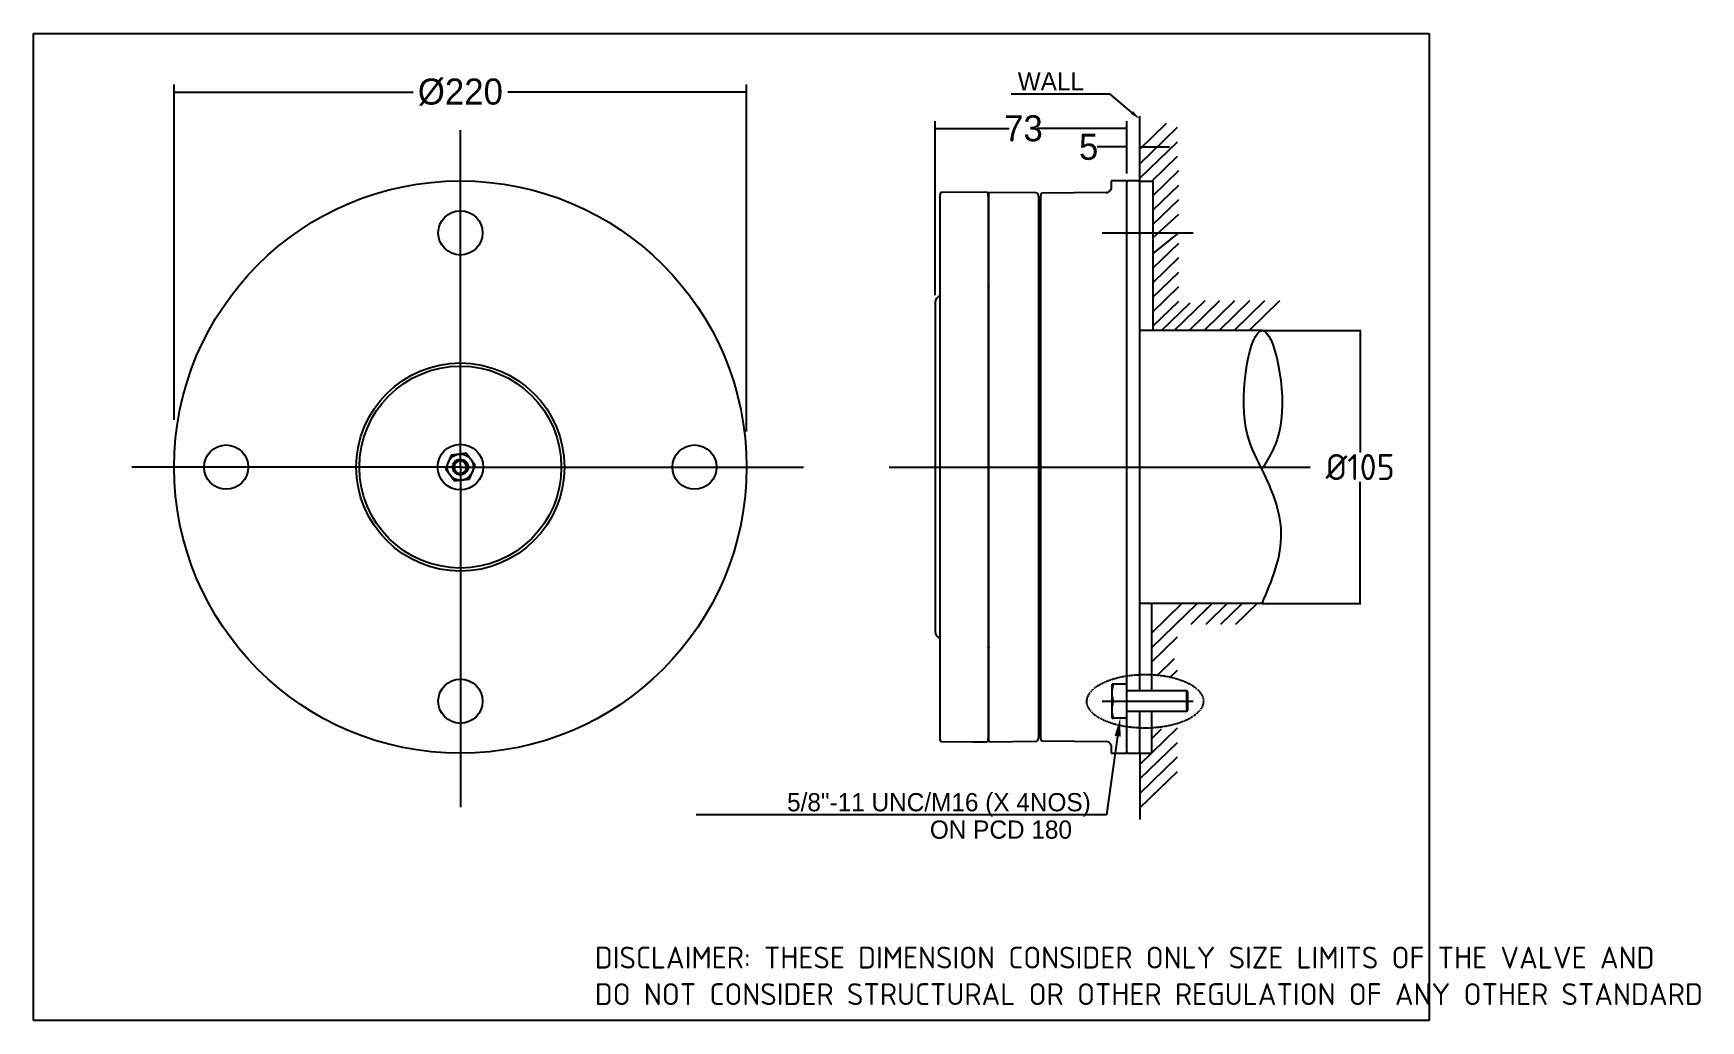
# Model space of a CAD drawing. Header units: millimetres. Extents: x -492 to 148, y 115 to 494.
import ezdxf
from ezdxf.lldxf.tags import DXFTag

# ---------------------------------------------------------------- set-up
doc = ezdxf.new("R2010")
doc.units = ezdxf.units.MM
doc.linetypes.add('CENTER', pattern=[0.6, 0.375, -0.075, 0.075, -0.075])
for name, color, linetype in [('ABV-OPV_BLAST_CU', 7, 'Continuous'), ('ABVP_MAIN_PLASTI', 7, 'Continuous'), ('ABVP_PLASTIC_HOS', 7, 'Continuous'), ('CARBON_FILTER_HO', 7, 'Continuous'), ('Default', 7, 'Continuous'), ('DEFAULT_1', 7, 'CENTER'), ('GASKET_ABVP_HOUS', 7, 'Continuous'), ('M6_HEX_NUT', 7, 'Continuous'), ('O-RING_FOR_ABV_3', 7, 'Continuous'), ('OP_VALVE_MOUNTIN', 7, 'Continuous'), ('STUD_FOR_ABVP_MA', 7, 'Continuous'), ('WASHER_FOR_ABV-5', 7, 'Continuous')]:
    doc.layers.add(name, color=color, linetype=linetype)
doc.styles.add('SEACAD_Solid_Edge_ANSI', font='seans.ttf')
doc.styles.add('SEACAD_Solid_Edge_ISOB', font='seisobd.ttf')
tags = doc.linetypes.add('CENTER2', pattern=[28.575, 19.05, -3.175, 3.175, -3.175]).pattern_tags.tags
tags[10:11] = [DXFTag(74, 4), DXFTag(75, 0), DXFTag(340, '0'), DXFTag(46, 0.0), DXFTag(50, 0.0), DXFTag(44, 0.0), DXFTag(45, 0.0)]
tags[8:9] = [DXFTag(74, 4), DXFTag(75, 0), DXFTag(340, '0'), DXFTag(46, 0.0), DXFTag(50, 0.0), DXFTag(44, 0.0), DXFTag(45, 0.0)]
tags[6:7] = [DXFTag(74, 4), DXFTag(75, 0), DXFTag(340, '0'), DXFTag(46, 0.0), DXFTag(50, 0.0), DXFTag(44, 0.0), DXFTag(45, 0.0)]
tags[4:5] = [DXFTag(74, 4), DXFTag(75, 0), DXFTag(340, '0'), DXFTag(46, 0.0), DXFTag(50, 0.0), DXFTag(44, 0.0), DXFTag(45, 0.0)]
doc.dimstyles.get("Standard").update_dxf_attribs({"dimtxt": 0.18, "dimasz": 0.18, "dimexe": 0.18, "dimexo": 0.0625, "dimgap": 0.09, "dimtad": 0, "dimtih": 1, "dimtoh": 1, "dimdec": 4, "dimzin": 0, "dimdsep": 46, "dimtxsty": 'Standard', "dimcen": 0.09, "dimadec": 0, "dimazin": 0, "dimtfac": 1, "dimtdec": 4, "dimtofl": 0, "dimtmove": 0, "dimatfit": 3, "dimfxl": 1, "dimtolj": 1, "dimtzin": 0, "dimarcsym": 0})

# ---------------------------------------------------------------- blocks, each defined once
blk = doc.blocks.new('_SE_FILLED')
at = {"color": 0}
blk.add_line((0, 0), (-1, 0), dxfattribs=at)
blk.add_solid([(0, 0), (-1, -0.1665), (-1, 0.1665), (0, 0)], dxfattribs=at)
blk = doc.blocks.new('*D106')
at = {"layer": 'Default', "color": 0, "lineweight": -2}
for p, q in [((-20.01, 379.83), (17.81, 379.83)), ((17.63, 379.65), (17.63, 332.95)), ((17.63, 275.01), (17.63, 321.71)), ((-20.01, 274.83), (17.81, 274.83))]:
    blk.add_line(p, q, dxfattribs=at)
at = {"layer": 'Default', "color": 0}
for points in [[(17.66, 379.65), (17.6, 379.65), (17.63, 379.83)], [(17.6, 275.01), (17.66, 275.01), (17.63, 274.83)]]:
    blk.add_solid(points, dxfattribs=at)
at = {"layer": 'Defpoints', "color": 0}
for p in [(-20.08, 379.83), (-20.08, 274.83), (17.63, 274.83)]:
    blk.add_point(p, dxfattribs=at)
at = {"layer": 'Default', "color": 0, "insert": (17.63, 327.33), "char_height": 7, "attachment_point": 5, "style": 'SEACAD_Solid_Edge_ISOB'}
blk.add_mtext('\\A1;\\A1;{\\H1.428571x;%%c105}', dxfattribs=at)

msp = doc.modelspace()

# ---------------------------------------------------------------- linework, layer by layer
for p, q in [((-492.33364, 494.02876), (44.11862, 494.02876)), ((-492.33364, 114.55857), (-492.33364, 494.02876)), ((44.11862, 494.02876), (44.11862, 114.55857)), ((-67.06245, 437.18439), (-67.06245, 462.18439)), ((-67.06245, 449.48143), (-56.76129, 459.456)), ((-67.06245, 443.91352), (-52.56245, 457.95382)), ((-67.06245, 438.34562), (-52.56245, 452.38591)), ((-62.56245, 437.13505), (-52.56245, 446.81801)), ((-67.06245, 437.19135), (-62.06245, 437.19135)), ((-62.06245, 431.57411), (-52.06245, 441.25707)), ((-62.06245, 437.19135), (-62.06245, 417.38805)), ((-62.06245, 426.0062), (-52.06245, 435.68917)), ((-62.06245, 420.52401), (-52.06245, 430.12126)), ((-62.06245, 415.38516), (-52.06245, 424.55336)), ((-62.06245, 409.30249), (-52.10796, 417.38805)), ((-62.06245, 417.38805), (-62.06245, 379.83051)), ((-62.06245, 403.73459), (-52.06245, 413.41755)), ((-62.06245, 398.16668), (-52.06245, 407.84964)), ((-62.06245, 392.59878), (-52.06245, 402.28174)), ((-62.06245, 387.03087), (-52.06245, 396.71384)), ((-62.06245, 381.46297), (-52.06245, 391.14593)), ((-53.85137, 379.83099), (-42.02175, 391.28557)), ((-48.10116, 379.83099), (-36.27154, 391.28557)), ((-42.35095, 379.83099), (-30.52133, 391.28557)), ((-36.60074, 379.83099), (-24.77112, 391.28557)), ((-30.85054, 379.83099), (-19.02091, 391.28557)), ((-25.10033, 379.83099), (-13.2707, 391.28557)), ((-58.71111, 379.83055), (-47.77195, 390.4229)), ((-20.07616, 379.83106), (-67.06245, 379.83044)), ((-20.07616, 274.83061), (-67.06245, 274.83122)), ((-62.60815, 274.83117), (-62.60815, 241.33083)), ((-62.60815, 263.47323), (-50.87849, 274.83101)), ((-62.60815, 257.7964), (-45.01585, 274.83095)), ((-47.38042, 266.97344), (-39.26564, 274.83095)), ((-42.15349, 272.03466), (-39.26564, 274.83095)), ((-41.63021, 266.97344), (-33.51543, 274.83095)), ((-35.88001, 266.97344), (-27.76522, 274.83095)), ((-30.1298, 266.97344), (-22.01502, 274.83095)), ((-62.60815, 252.33742), (-52.60815, 262.02038)), ((-60.32991, 247.38953), (-53.76127, 253.74992)), ((-55.37387, 246.62054), (-52.60815, 249.29858)), ((-62.56632, 241.33083), (-72.06245, 241.33083)), ((-48.56632, 240.83074), (-49.06632, 241.33083)), ((-62.56632, 233.33083), (-72.06245, 233.33083)), ((-62.60815, 233.33083), (-62.60815, 217.344)), ((-48.56632, 233.83093), (-49.06632, 233.33083)), ((-67.06171, 213.03828), (-52.6014, 227.04013)), ((-62.60815, 222.91191), (-58.68082, 226.71473)), ((-67.06171, 207.47037), (-52.6014, 221.47223)), ((-69.60815, 217.344), (-62.60815, 217.344)), ((-67.06171, 217.35717), (-67.06171, 191.90247)), ((-67.06171, 201.90247), (-52.6014, 215.90432)), ((-67.06171, 201.90247), (-52.6014, 215.90432)), ((-67.06171, 196.33456), (-52.6014, 210.33642)), ((-62.6014, 200.65346), (-52.6014, 210.33642)), ((44.11862, 114.55857), (-492.33364, 114.55857))]:
    msp.add_line(p, q)
at = {"lineweight": -2}
for p, q in [((-86.51637, 470.69388), (-116.51637, 470.69388)), ((-78.51637, 470.69388), (-86.51637, 470.69388)), ((-70.12194, 463.62399), (-78.51637, 470.69388)), ((-75.60544, 223.90106), (-79.92833, 193.62381)), ((-83.92833, 193.62381), (-237.595, 193.62381)), ((-79.92833, 193.62381), (-83.92833, 193.62381))]:
    msp.add_line(p, q, dxfattribs=at)
at = {"linetype": 'Continuous'}
for p, q in [((-77.16576, 243.83078), (-77.74632, 243.83074)), ((-77.74632, 230.83074), (-77.74632, 243.83074)), ((-72.06632, 243.83078), (-77.16576, 243.83078)), ((-49.06632, 241.33083), (-62.56632, 241.33083)), ((-49.06632, 233.33083), (-49.06632, 241.33083)), ((-48.56632, 233.83093), (-48.56632, 240.83074)), ((-77.74632, 230.83074), (-77.16576, 230.83078)), ((-72.06632, 230.83078), (-77.16576, 230.83078)), ((-49.06632, 233.33083), (-62.56632, 233.33083))]:
    msp.add_line(p, q, dxfattribs=at)
msp.add_spline([(-20.07616, 274.83061), (-12.71246, 301.94238), (-20.11889, 326.55018), (-26.35398, 342.55018), (-20.07616, 379.83106), (-13.11889, 342.55018), (-20.11889, 326.55018)], degree=3)
for points, knots in [([(-77.74632, 240.58081), (-77.74632, 241.13082), (-77.63398, 242.23687), (-77.34099, 243.30511), (-77.16576, 243.83078)], [0, 0, 0, 0, 0.498142699, 1, 1, 1, 1]), ([(-77.16576, 237.33083), (-77.34098, 237.85651), (-77.63378, 238.92478), (-77.74632, 240.0308), (-77.74632, 240.58081)], [0, 0, 0, 0, 0.501855882, 1, 1, 1, 1]), ([(-77.74632, 234.08081), (-77.74632, 234.63083), (-77.63398, 235.7369), (-77.34099, 236.80515), (-77.16576, 237.33083)], [0, 0, 0, 0, 0.498142909, 1, 1, 1, 1]), ([(-77.16576, 230.83078), (-77.34098, 231.35646), (-77.63378, 232.42475), (-77.74632, 233.53079), (-77.74632, 234.08081)], [0, 0, 0, 0, 0.501855672, 1, 1, 1, 1])]:
    msp.add_open_spline(points, degree=3, knots=knots, dxfattribs=at)
for points in [[(-69.69248, 464.1339), (-67.06245, 461.04726), (-70.55139, 463.11408)], [(-76.7604, 224.06596), (-74.61604, 230.83078), (-74.45049, 223.73616)]]:
    msp.add_solid(points)
at = {"layer": 'ABV-OPV_BLAST_CU', "color": 7, "linetype": 'Continuous'}
for radius in [40, 38.8]:
    msp.add_circle((-328.21449, 327.33083), radius, dxfattribs=at)
at = {"layer": 'ABVP_MAIN_PLASTI', "color": 7, "linetype": 'Continuous'}
for p, q in [((-72.06245, 437.33083), (-78.06245, 437.27847)), ((-78.06245, 437.27847), (-78.06245, 434.21449)), ((-72.06245, 217.33083), (-72.06245, 437.33083)), ((-105.06245, 432.09692), (-105.06245, 431.68676)), ((-105.06245, 359.54966), (-105.06245, 431.68676)), ((-80.045, 432.8109), (-104.56682, 432.5969)), ((-105.06245, 307.04719), (-105.06245, 359.54966)), ((-105.06245, 295.11201), (-105.06245, 307.04719)), ((-105.06245, 222.9749), (-105.06245, 295.11201)), ((-105.06245, 222.9749), (-105.06245, 222.56475)), ((-104.56682, 222.06477), (-80.045, 221.85077)), ((-78.06245, 220.44718), (-78.06245, 217.38319)), ((-78.06245, 217.38319), (-72.06245, 217.33083))]:
    msp.add_line(p, q, dxfattribs=at)
for centre, radius, start, end in [((-104.56245, 432.09692), 0.5, 90.5, 180), ((-80.09138, 434.97835), 2.16795, 271.22570263, 339.36932164), ((-104.56245, 222.56475), 0.5, 180, 269.5), ((-80.09137, 219.68333), 2.16794, 20.63043772, 88.77453801)]:
    msp.add_arc(centre, radius, start, end, dxfattribs=at)
at = {"layer": 'ABVP_PLASTIC_HOS', "color": 7, "linetype": 'Continuous'}
for p, q in [((-125.06245, 432.89056), (-125.06245, 432.42232)), ((-107.05373, 432.7334), (-125.06245, 432.89056)), ((-125.06245, 360.38058), (-125.06245, 432.42232)), ((-106.06245, 431.31849), (-106.06245, 431.73344)), ((-106.06245, 431.31849), (-106.06245, 360.03344)), ((-125.06245, 418.8561), (-125.31245, 418.85392)), ((-125.31245, 406.99792), (-125.06245, 406.99573)), ((-125.06245, 396.80142), (-125.13088, 396.60017)), ((-125.06245, 361.07255), (-125.31245, 361.07037)), ((-125.06245, 222.23935), (-125.06245, 361.07255)), ((-125.06245, 347.16502), (-125.06245, 360.38058)), ((-106.06245, 360.03344), (-106.06245, 306.33952)), ((-125.06245, 294.28109), (-125.06245, 307.49664)), ((-106.06245, 306.33952), (-106.06245, 294.62823)), ((-106.06245, 294.62823), (-106.06245, 223.34317)), ((-125.13088, 258.0615), (-125.06245, 257.86024)), ((-125.06245, 247.66593), (-125.31245, 247.66375)), ((-125.31245, 235.80774), (-125.06245, 235.80556)), ((-125.06245, 222.23935), (-125.06245, 221.7711)), ((-125.06245, 221.7711), (-107.05373, 221.92826)), ((-106.06245, 222.92822), (-106.06245, 223.34317))]:
    msp.add_line(p, q, dxfattribs=at)
for centre, radius, start, end in [((-107.06245, 431.73344), 1, 0, 89.5), ((-127.02443, 397.24397), 2, 328.86883351, 341.22196678), ((-127.02443, 257.41769), 2, 18.77803322, 31.13116649), ((-107.06245, 222.92822), 1, 270.5, 0)]:
    msp.add_arc(centre, radius, start, end, dxfattribs=at)
at = {"layer": 'CARBON_FILTER_HO', "color": 7, "linetype": 'Continuous'}
for p, q in [((-143.81245, 432.34277), (-143.81245, 431.9158)), ((-143.81245, 360.89947), (-143.81245, 431.9158)), ((-126.32118, 432.99107), (-143.31682, 432.84276)), ((-125.31245, 431.57994), (-125.31245, 431.99111)), ((-125.31245, 431.57994), (-125.31245, 359.67944)), ((-143.81245, 325.19792), (-143.81245, 360.89947)), ((-125.31245, 361.07037), (-125.31245, 223.08173)), ((-125.31245, 359.67944), (-125.31245, 347.998)), ((-143.81245, 309.5575), (-143.81245, 325.19792)), ((-143.81245, 307.00827), (-143.81245, 309.5575)), ((-143.81245, 294.87801), (-143.81245, 307.00827)), ((-125.31245, 306.66367), (-125.31245, 294.98223)), ((-143.81245, 234.44503), (-143.81245, 294.87801)), ((-143.81245, 229.92837), (-143.81245, 234.43667)), ((-143.81245, 222.31889), (-143.81245, 229.92837)), ((-143.31682, 221.81891), (-131.31682, 221.71419)), ((-131.31682, 221.71419), (-126.32118, 221.67059)), ((-125.31245, 222.67055), (-125.31245, 223.08173))]:
    msp.add_line(p, q, dxfattribs=at)
for centre, radius, start, end in [((-143.31245, 432.34277), 0.5, 90.5, 180), ((-126.31245, 431.99111), 1, 0, 90.5), ((-143.31245, 222.31889), 0.5, 180, 269.5), ((-126.31245, 222.67055), 1, 269.5, 0)]:
    msp.add_arc(centre, radius, start, end, dxfattribs=at)
at = {"layer": 'Default', "color": 7, "linetype": 'Continuous'}
for p, q in [((-438.21449, 345.516), (-438.2145, 474.32442)), ((-218.21449, 341.05042), (-218.2145, 474.32444)), ((-432.4995, 471.46692), (-346.37717, 471.46693)), ((-223.9295, 471.46694), (-309.95174, 471.46694)), ((-145.69597, 393.43833), (-145.69597, 460.31577)), ((-139.98097, 457.45827), (-117.24855, 457.45827)), ((-77.77745, 457.45827), (-106.37869, 457.45827)), ((-72.06245, 440.18833), (-72.06245, 460.31577)), ((-77.77745, 450.34595), (-83.49245, 450.34595)), ((-72.06245, 440.18833), (-72.06245, 453.20345)), ((-67.06245, 439.68833), (-67.06245, 453.20345)), ((-61.34745, 450.34595), (-55.63245, 450.34595))]:
    msp.add_line(p, q, dxfattribs=at)
at = {"layer": 'DEFAULT_1', "linetype": 'CENTER2'}
for p, q in [((-328.21449, 327.33083), (-328.21449, 456.8147)), ((-81.59941, 417.38805), (-46.61884, 417.38805)), ((-328.21449, 327.33083), (-454.52795, 327.33083)), ((-328.21449, 327.33083), (-328.21449, 196.61681)), ((-328.21449, 327.33083), (-196.28681, 327.33083)), ((-163.35334, 327.33083), (-1.60511, 327.33083)), ((-81.5293, 237.33083), (-46.54873, 237.33083))]:
    msp.add_line(p, q, dxfattribs=at)
at = {"layer": 'DEFAULT_1', "linetype": 'CENTER'}
msp.add_ellipse((-65.03448, 237.29852), major_axis=(-22.38341, -0.06021), ratio=0.460667648, dxfattribs=at)
at = {"layer": 'GASKET_ABVP_HOUS', "color": 7, "linetype": 'Continuous'}
for p, q in [((-105.06245, 430.13035), (-105.56245, 430.13035)), ((-105.56245, 224.53132), (-105.06245, 224.53132))]:
    msp.add_line(p, q, dxfattribs=at)
for centre, start, end in [((-105.56245, 429.63035), 90, 180), ((-105.56245, 225.03132), 180, 270)]:
    msp.add_arc(centre, 0.5, start, end, dxfattribs=at)
at = {"layer": 'M6_HEX_NUT', "color": 7, "linetype": 'Continuous'}
for p, q in [((-331.68873, 331.94201), (-333.94501, 326.62764)), ((-325.95821, 332.6452), (-331.68873, 331.94201)), ((-322.48397, 328.03402), (-325.95821, 332.6452)), ((-324.74025, 322.71965), (-322.48397, 328.03402)), ((-333.94501, 326.62764), (-330.47077, 322.01646)), ((-330.47077, 322.01646), (-324.74025, 322.71965))]:
    msp.add_line(p, q, dxfattribs=at)
msp.add_circle((-328.21449, 327.33083), 4.9975, dxfattribs=at)
at = {"layer": 'O-RING_FOR_ABV_3', "color": 7, "linetype": 'Continuous'}
msp.add_line((-145.69597, 390.58083), (-145.69597, 264.08083), dxfattribs=at)
for centre, start, end in [((-143.04597, 390.58083), 106.81253219, 180), ((-143.04597, 264.08083), 180, 253.18746781)]:
    msp.add_arc(centre, 2.65, start, end, dxfattribs=at)
at = {"layer": 'OP_VALVE_MOUNTIN', "color": 7, "linetype": 'Continuous'}
for p, q in [((-67.56245, 437.33083), (-71.56245, 437.33083)), ((-67.06245, 417.38805), (-67.06245, 436.83083)), ((-67.06245, 241.33083), (-67.06245, 417.38805)), ((-67.06245, 217.83083), (-67.06245, 233.33083)), ((-71.56245, 217.33083), (-67.56245, 217.33083))]:
    msp.add_line(p, q, dxfattribs=at)
for centre, radius in [((-328.21449, 327.33083), 110), ((-328.21449, 417.33083), 8.5), ((-418.21449, 327.33083), 8.5), ((-238.21449, 327.33083), 8.5), ((-328.21449, 237.33083), 8.5)]:
    msp.add_circle(centre, radius, dxfattribs=at)
for centre, start, end in [((-71.56245, 436.83083), 90, 180), ((-67.56245, 436.83083), 0, 90), ((-71.56245, 217.83083), 180, 270), ((-67.56245, 217.83083), 270, 0)]:
    msp.add_arc(centre, 0.5, start, end, dxfattribs=at)
at = {"layer": 'STUD_FOR_ABVP_MA', "color": 7, "linetype": 'Continuous'}
for radius in [3, 2.5]:
    msp.add_circle((-328.21449, 327.33083), radius, dxfattribs=at)
msp.add_arc((-328.21449, 327.33083), 2.3865, 255, 195, dxfattribs=at)
at = {"layer": 'WASHER_FOR_ABV-5', "color": 7, "linetype": 'Continuous'}
msp.add_circle((-328.21449, 327.33083), 8.75, dxfattribs=at)

# ---------------------------------------------------------------- block references
at = {"layer": 'Default', "color": 7, "linetype": 'Continuous', "xscale": 5.715, "yscale": 5.715, "zscale": 5.715}
for p, rotation in [((-438.2145, 471.46692), 180.0000050089563), ((-218.2145, 471.46694), 5.008956353035881e-06), ((-145.69597, 457.45827), 180), ((-67.06245, 450.34595), 180)]:
    msp.add_blockref('_SE_FILLED', p, dxfattribs=dict(at, rotation=rotation))
for p in [(-72.06245, 457.45827), (-72.06245, 450.34595)]:
    msp.add_blockref('_SE_FILLED', p, dxfattribs=at)

# ---------------------------------------------------------------- texts
msp.add_text('ON PCD 180', height=7).set_placement((-147.77154, 184.49413))
at = {"ltscale": 1.2, "style": 'SEACAD_Solid_Edge_ISOB'}
for s, p in [('DISCLAIMER: THESE DIMENSION CONSIDER ONLY SIZE LIMITS OF THE VALVE AND', (-276.56381, 134.5952)), ('DO NOT CONSIDER STRUCTURAL OR OTHER REGULATION OF ANY OTHER STANDARD', (-276.56381, 120.54241))]:
    msp.add_text(s, height=8.4, dxfattribs=at).set_placement(p)
at = {"attachment_point": 3}
for s, insert, char_height in [('{\\H0.35x;WALL}', (-88.51637, 479.09388), 20), ('5/8"-11 UNC/M16 (X 4NOS)', (-85.92833, 202.02381), 7)]:
    msp.add_mtext(s, dxfattribs=dict(at, insert=insert, char_height=char_height))
at = {"layer": 'Default', "color": 7, "char_height": 10, "attachment_point": 5, "style": 'SEACAD_Solid_Edge_ANSI'}
for s, insert in [('\\A1;\\A1;%%c220', (-328.21449, 471.46693)), ('\\A1;\\A1;73', (-111.81362, 457.45827)), ('\\A1;\\A1;5', (-86.74367, 450.34595))]:
    msp.add_mtext(s, dxfattribs=dict(at, insert=insert))

# ---------------------------------------------------------------- dimensions: what is measured, and where the dimension line sits
at = {"layer": 'Default', "color": 7}
dim = msp.add_linear_dim(base=(17.63228, 274.83106), p1=(-20.07616, 379.83106), p2=(-20.07616, 274.83106), angle=90, text='\\A1;{\\H1.428571x;%%c105}', dimstyle='Standard', override={"dimtxt": 7, "dimtad": 0, "dimtih": 1, "dimtoh": 1, "dimdec": 4, "dimzin": 0, "dimtxsty": 'SEACAD_Solid_Edge_ISOB', "dimcen": 5.0292, "dimadec": 0, "dimazin": 0, "dimtdec": 4, "dimtzin": 0}, dxfattribs=at)
dim.commit()
dim.dimension.update_dxf_attribs({"geometry": '*D106', "text_midpoint": (17.63228, 327.33083), "dimtype": 160})

doc.saveas('drawing.dxf')
